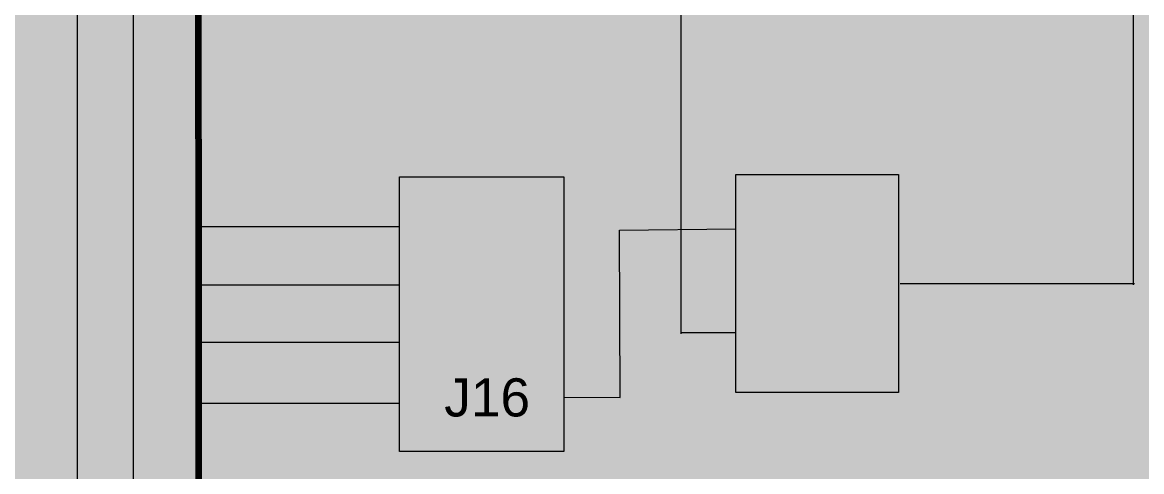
# Model space of a CAD drawing. Header units: millimetres. Extents: x 0 to 590, y 2 to 420.
# Drawn here: x 228.5 to 329.9, y 171.7 to 212.4 of the extents above; entities that cross this region are included whole.
import ezdxf
from ezdxf.xclip import XClip

# ---------------------------------------------------------------- set-up
doc = ezdxf.new("R2010")
doc.units = ezdxf.units.MM
doc.header["$MEASUREMENT"] = 0
doc.layers.get('0').update_dxf_attribs({"linetype": 'CONTINUOUS'})
doc.styles.add('Arial$001', font='arial.ttf', dxfattribs={"height": 3.452631})

# ---------------------------------------------------------------- blocks, each defined once
blk = doc.blocks.new('MF28FC3F0')
at = {"true_color": 0xffffff}
for points in [[(0, 420.2), (0, 2.21), (590.35, 2.21), (590.35, 420.2)], [(0, 420.2), (0, 2.44), (590.35, 2.44), (590.35, 420.2)]]:
    blk.add_hatch(color=0, dxfattribs=at).paths.add_polyline_path(points)

msp = doc.modelspace()

# ---------------------------------------------------------------- hatches: boundary and pattern name
at = {"true_color": 0xffffff}
for points in [[(262.62, 198.44), (262.62, 173.58), (277.54, 173.58), (277.54, 198.44)], [(293.1, 198.66), (293.1, 178.91), (307.86, 178.91), (307.86, 198.66)]]:
    msp.add_hatch(color=0, dxfattribs=at).paths.add_polyline_path(points)
at = {"true_color": 0x000007}
msp.add_hatch(color=0, dxfattribs=at).paths.add_polyline_path([(254.08, 195.08), (254.08, 194.74), (252.17, 194.74), (252.17, 194.74), (252.17, 194.75), (252.17, 194.76), (252.17, 194.77), (252.17, 194.78), (252.17, 194.79), (252.17, 194.8), (252.17, 194.81), (252.17, 194.82), (252.18, 194.83), (252.18, 194.84), (252.18, 194.85), (252.18, 194.86), (252.18, 194.87), (252.18, 194.88), (252.18, 194.89), (252.19, 194.9), (252.19, 194.91), (252.19, 194.92), (252.19, 194.93), (252.19, 194.94), (252.2, 194.95), (252.2, 194.96), (252.2, 194.97), (252.2, 194.98), (252.21, 195), (252.22, 195.02), (252.22, 195.03), (252.23, 195.05), (252.24, 195.07), (252.25, 195.08), (252.25, 195.1), (252.26, 195.12), (252.27, 195.13), (252.28, 195.15), (252.29, 195.16), (252.3, 195.18), (252.31, 195.2), (252.32, 195.21), (252.33, 195.23), (252.35, 195.24), (252.36, 195.26), (252.37, 195.27), (252.38, 195.29), (252.39, 195.3), (252.41, 195.32), (252.42, 195.33), (252.44, 195.35), (252.45, 195.36), (252.46, 195.38), (252.48, 195.4), (252.49, 195.41), (252.5, 195.43), (252.52, 195.45), (252.54, 195.47), (252.55, 195.48), (252.57, 195.5), (252.59, 195.52), (252.6, 195.54), (252.62, 195.55), (252.64, 195.57), (252.66, 195.59), (252.68, 195.61), (252.7, 195.63), (252.72, 195.65), (252.75, 195.67), (252.77, 195.69), (252.79, 195.71), (252.81, 195.73), (252.84, 195.75), (252.86, 195.77), (252.89, 195.79), (252.91, 195.81), (252.91, 195.81), (252.95, 195.84), (252.99, 195.87), (253.02, 195.9), (253.06, 195.93), (253.09, 195.96), (253.13, 195.99), (253.16, 196.02), (253.19, 196.05), (253.22, 196.08), (253.25, 196.1), (253.28, 196.13), (253.31, 196.16), (253.33, 196.18), (253.36, 196.2), (253.38, 196.23), (253.4, 196.25), (253.43, 196.27), (253.45, 196.3), (253.47, 196.32), (253.49, 196.34), (253.5, 196.36), (253.52, 196.38), (253.54, 196.4), (253.55, 196.42), (253.56, 196.44), (253.58, 196.45), (253.59, 196.47), (253.6, 196.49), (253.61, 196.51), (253.62, 196.53), (253.63, 196.55), (253.64, 196.56), (253.65, 196.58), (253.66, 196.6), (253.66, 196.62), (253.67, 196.64), (253.68, 196.66), (253.69, 196.67), (253.69, 196.69), (253.7, 196.71), (253.7, 196.73), (253.71, 196.74), (253.71, 196.76), (253.71, 196.78), (253.71, 196.8), (253.72, 196.81), (253.72, 196.83), (253.72, 196.85), (253.72, 196.86), (253.72, 196.88), (253.71, 196.9), (253.71, 196.92), (253.71, 196.93), (253.71, 196.95), (253.7, 196.97), (253.7, 196.98), (253.7, 197), (253.69, 197.01), (253.69, 197.03), (253.68, 197.04), (253.67, 197.06), (253.67, 197.07), (253.66, 197.09), (253.65, 197.1), (253.64, 197.12), (253.63, 197.13), (253.62, 197.14), (253.61, 197.16), (253.6, 197.17), (253.59, 197.18), (253.58, 197.2), (253.57, 197.21), (253.57, 197.21), (253.55, 197.22), (253.54, 197.23), (253.52, 197.24), (253.51, 197.25), (253.49, 197.26), (253.48, 197.27), (253.46, 197.28), (253.45, 197.29), (253.43, 197.3), (253.42, 197.31), (253.4, 197.31), (253.38, 197.32), (253.37, 197.32), (253.35, 197.33), (253.33, 197.33), (253.32, 197.34), (253.3, 197.34), (253.28, 197.35), (253.26, 197.35), (253.25, 197.35), (253.23, 197.35), (253.21, 197.35), (253.19, 197.36), (253.17, 197.36), (253.17, 197.36), (253.15, 197.36), (253.13, 197.35), (253.11, 197.35), (253.09, 197.35), (253.07, 197.35), (253.05, 197.34), (253.03, 197.34), (253.01, 197.33), (252.99, 197.33), (252.97, 197.32), (252.95, 197.32), (252.94, 197.31), (252.92, 197.3), (252.9, 197.29), (252.89, 197.29), (252.87, 197.28), (252.86, 197.27), (252.84, 197.26), (252.83, 197.25), (252.81, 197.24), (252.8, 197.23), (252.79, 197.22), (252.77, 197.2), (252.76, 197.19), (252.76, 197.19), (252.75, 197.18), (252.73, 197.17), (252.72, 197.15), (252.71, 197.14), (252.7, 197.12), (252.69, 197.11), (252.68, 197.09), (252.67, 197.08), (252.66, 197.06), (252.65, 197.04), (252.64, 197.03), (252.64, 197.01), (252.63, 196.99), (252.62, 196.97), (252.62, 196.95), (252.61, 196.93), (252.61, 196.91), (252.61, 196.89), (252.6, 196.87), (252.6, 196.85), (252.6, 196.83), (252.6, 196.81), (252.6, 196.79), (252.6, 196.76), (252.6, 196.76), (252.24, 196.81), (252.24, 196.81), (252.24, 196.84), (252.24, 196.88), (252.25, 196.91), (252.26, 196.94), (252.26, 196.97), (252.27, 197), (252.28, 197.03), (252.29, 197.06), (252.29, 197.09), (252.3, 197.11), (252.31, 197.14), (252.33, 197.17), (252.34, 197.19), (252.35, 197.22), (252.36, 197.24), (252.38, 197.26), (252.39, 197.29), (252.41, 197.31), (252.42, 197.33), (252.44, 197.35), (252.46, 197.37), (252.48, 197.39), (252.5, 197.4), (252.52, 197.42), (252.54, 197.44), (252.56, 197.46), (252.58, 197.47), (252.6, 197.49), (252.62, 197.5), (252.65, 197.52), (252.67, 197.53), (252.7, 197.54), (252.72, 197.55), (252.75, 197.57), (252.77, 197.58), (252.8, 197.58), (252.83, 197.59), (252.86, 197.6), (252.89, 197.61), (252.92, 197.61), (252.95, 197.62), (252.98, 197.62), (253.01, 197.63), (253.04, 197.63), (253.07, 197.63), (253.11, 197.63), (253.14, 197.64), (253.17, 197.64), (253.21, 197.64), (253.24, 197.63), (253.28, 197.63), (253.31, 197.63), (253.34, 197.63), (253.37, 197.62), (253.4, 197.62), (253.43, 197.61), (253.46, 197.61), (253.49, 197.6), (253.52, 197.59), (253.55, 197.58), (253.57, 197.57), (253.6, 197.56), (253.63, 197.55), (253.65, 197.54), (253.68, 197.52), (253.7, 197.51), (253.72, 197.5), (253.75, 197.48), (253.77, 197.46), (253.79, 197.44), (253.81, 197.43), (253.83, 197.41), (253.83, 197.41), (253.85, 197.39), (253.87, 197.37), (253.89, 197.35), (253.91, 197.33), (253.92, 197.31), (253.94, 197.29), (253.96, 197.26), (253.97, 197.24), (253.98, 197.22), (254, 197.2), (254.01, 197.17), (254.02, 197.15), (254.03, 197.13), (254.04, 197.1), (254.04, 197.08), (254.05, 197.05), (254.06, 197.03), (254.06, 197), (254.07, 196.98), (254.07, 196.95), (254.08, 196.92), (254.08, 196.9), (254.08, 196.87), (254.08, 196.85), (254.08, 196.83), (254.08, 196.82), (254.08, 196.8), (254.08, 196.79), (254.08, 196.77), (254.07, 196.76), (254.07, 196.74), (254.07, 196.73), (254.07, 196.72), (254.06, 196.7), (254.06, 196.69), (254.06, 196.67), (254.06, 196.66), (254.05, 196.64), (254.05, 196.63), (254.05, 196.61), (254.04, 196.6), (254.04, 196.59), (254.03, 196.57), (254.03, 196.56), (254.03, 196.54), (254.02, 196.53), (254.02, 196.51), (254.01, 196.5), (254.01, 196.49), (254, 196.47), (253.99, 196.46), (253.99, 196.44), (253.98, 196.43), (253.97, 196.41), (253.96, 196.4), (253.95, 196.38), (253.94, 196.37), (253.93, 196.35), (253.92, 196.34), (253.91, 196.32), (253.9, 196.31), (253.89, 196.29), (253.88, 196.28), (253.87, 196.26), (253.86, 196.25), (253.85, 196.23), (253.83, 196.22), (253.82, 196.2), (253.81, 196.19), (253.79, 196.17), (253.78, 196.15), (253.77, 196.14), (253.77, 196.14), (253.75, 196.12), (253.74, 196.11), (253.72, 196.09), (253.71, 196.08), (253.69, 196.06), (253.67, 196.04), (253.66, 196.02), (253.64, 196.01), (253.62, 195.99), (253.6, 195.97), (253.57, 195.95), (253.55, 195.93), (253.53, 195.91), (253.5, 195.89), (253.48, 195.86), (253.45, 195.84), (253.43, 195.82), (253.4, 195.79), (253.37, 195.77), (253.34, 195.75), (253.31, 195.72), (253.28, 195.7), (253.25, 195.67), (253.22, 195.64), (253.22, 195.64), (253.2, 195.62), (253.17, 195.6), (253.15, 195.58), (253.12, 195.56), (253.1, 195.54), (253.08, 195.52), (253.06, 195.5), (253.04, 195.48), (253.02, 195.46), (253, 195.44), (252.98, 195.43), (252.96, 195.41), (252.95, 195.4), (252.93, 195.38), (252.91, 195.37), (252.9, 195.35), (252.89, 195.34), (252.87, 195.33), (252.86, 195.31), (252.85, 195.3), (252.84, 195.29), (252.83, 195.28), (252.82, 195.27), (252.81, 195.26), (252.81, 195.26), (252.8, 195.26), (252.8, 195.25), (252.79, 195.25), (252.78, 195.24), (252.77, 195.23), (252.77, 195.22), (252.76, 195.22), (252.75, 195.21), (252.74, 195.2), (252.74, 195.2), (252.73, 195.19), (252.73, 195.18), (252.72, 195.17), (252.71, 195.16), (252.71, 195.16), (252.7, 195.15), (252.7, 195.14), (252.69, 195.13), (252.69, 195.12), (252.68, 195.12), (252.68, 195.11), (252.67, 195.1), (252.67, 195.09), (252.66, 195.08), (252.66, 195.08), (254.08, 195.08), (252.66, 195.08)])
h = msp.add_hatch(color=0, dxfattribs=at)
edge = h.paths.add_edge_path()
edge.add_spline(control_points=[(270.41, 192.55), (270.3, 192.42), (270.17, 192.32), (270.03, 192.25), (270.03, 192.25), (269.9, 192.2), (269.75, 192.17), (269.59, 192.17), (269.59, 192.17), (269.29, 192.17), (269.06, 192.27), (268.88, 192.47), (268.88, 192.47), (268.73, 192.63), (268.67, 192.81), (268.67, 193.01), (268.67, 193.01), (268.67, 193.19), (268.73, 193.35), (268.85, 193.49), (268.85, 193.49), (268.96, 193.63), (269.13, 193.77), (269.36, 193.87), (269.36, 193.87), (269.23, 194.03), (269.15, 194.14), (269.1, 194.24), (269.1, 194.24), (269.06, 194.33), (269.03, 194.42), (269.03, 194.51), (269.03, 194.51), (269.03, 194.69), (269.1, 194.84), (269.24, 194.97), (269.24, 194.97), (269.38, 195.08), (269.54, 195.15), (269.75, 195.15), (269.75, 195.15), (269.95, 195.15), (270.12, 195.1), (270.23, 194.97), (270.23, 194.97), (270.36, 194.85), (270.43, 194.7), (270.43, 194.54), (270.43, 194.54), (270.43, 194.26), (270.25, 194.03), (269.89, 193.83)], knot_values=[0, 0, 0, 0, 0.019231, 0.019231, 0.019231, 0.019231, 0.038462, 0.038462, 0.038462, 0.038462, 0.057692, 0.057692, 0.057692, 0.057692, 0.076923, 0.076923, 0.076923, 0.076923, 0.096154, 0.096154, 0.096154, 0.096154, 0.115385, 0.115385, 0.115385, 0.115385, 0.134615, 0.134615, 0.134615, 0.134615, 0.153846, 0.153846, 0.153846, 0.153846, 0.173077, 0.173077, 0.173077, 0.173077, 0.192308, 0.192308, 0.192308, 0.192308, 0.211538, 0.211538, 0.211538, 0.211538, 0.230769, 0.230769, 0.230769, 0.230769, 1, 1, 1, 1], degree=3, periodic=0)
edge.add_line((269.89, 193.83), (270.4, 193.17))
edge.add_spline(control_points=[(270.4, 193.17), (270.46, 193.29), (270.5, 193.42), (270.53, 193.57)], knot_values=[0, 0, 0, 0, 1, 1, 1, 1], degree=3, periodic=0)
edge.add_line((270.53, 193.57), (270.91, 193.49))
edge.add_spline(control_points=[(270.91, 193.49), (270.84, 193.24), (270.76, 193.03), (270.64, 192.88), (270.64, 192.88), (270.78, 192.7), (270.94, 192.55), (271.1, 192.43)], knot_values=[0, 0, 0, 0, 0.125, 0.125, 0.125, 0.125, 1, 1, 1, 1], degree=3, periodic=0)
edge.add_line((271.1, 192.43), (270.86, 192.14))
edge.add_spline(control_points=[(270.86, 192.14), (270.73, 192.23), (270.58, 192.37), (270.41, 192.55)], knot_values=[0, 0, 0, 0, 1, 1, 1, 1], degree=3, periodic=0)
h.paths.add_polyline_path([(269.69, 194.06), (269.69, 194.06), (269.71, 194.07), (269.73, 194.08), (269.75, 194.09), (269.77, 194.1), (269.78, 194.11), (269.8, 194.12), (269.82, 194.13), (269.83, 194.14), (269.85, 194.15), (269.86, 194.16), (269.88, 194.17), (269.89, 194.18), (269.9, 194.19), (269.91, 194.2), (269.92, 194.21), (269.94, 194.22), (269.95, 194.23), (269.95, 194.24), (269.96, 194.25), (269.97, 194.26), (269.98, 194.27), (269.99, 194.28), (270, 194.28), (270, 194.29), (270, 194.29), (270.01, 194.3), (270.01, 194.31), (270.01, 194.32), (270.02, 194.33), (270.02, 194.34), (270.03, 194.35), (270.03, 194.36), (270.03, 194.37), (270.04, 194.38), (270.04, 194.39), (270.04, 194.4), (270.05, 194.41), (270.05, 194.42), (270.05, 194.43), (270.06, 194.44), (270.06, 194.45), (270.06, 194.45), (270.06, 194.46), (270.06, 194.47), (270.06, 194.48), (270.07, 194.49), (270.07, 194.5), (270.07, 194.51), (270.07, 194.52), (270.07, 194.54), (270.07, 194.55), (270.07, 194.56), (270.06, 194.57), (270.06, 194.58), (270.06, 194.59), (270.06, 194.61), (270.06, 194.62), (270.05, 194.63), (270.05, 194.64), (270.05, 194.65), (270.04, 194.66), (270.04, 194.67), (270.03, 194.68), (270.03, 194.69), (270.02, 194.7), (270.02, 194.71), (270.01, 194.72), (270.01, 194.73), (270, 194.74), (269.99, 194.75), (269.98, 194.75), (269.98, 194.76), (269.97, 194.77), (269.97, 194.77), (269.96, 194.78), (269.95, 194.79), (269.94, 194.79), (269.93, 194.8), (269.93, 194.81), (269.92, 194.81), (269.91, 194.82), (269.9, 194.83), (269.89, 194.83), (269.88, 194.84), (269.87, 194.84), (269.86, 194.84), (269.85, 194.85), (269.84, 194.85), (269.83, 194.86), (269.82, 194.86), (269.81, 194.86), (269.8, 194.86), (269.79, 194.87), (269.78, 194.87), (269.77, 194.87), (269.76, 194.87), (269.75, 194.87), (269.74, 194.87), (269.74, 194.87), (269.73, 194.87), (269.71, 194.87), (269.7, 194.87), (269.69, 194.87), (269.68, 194.87), (269.67, 194.86), (269.66, 194.86), (269.64, 194.86), (269.63, 194.86), (269.62, 194.85), (269.61, 194.85), (269.6, 194.84), (269.59, 194.84), (269.58, 194.84), (269.57, 194.83), (269.56, 194.83), (269.55, 194.82), (269.54, 194.81), (269.53, 194.81), (269.53, 194.8), (269.52, 194.79), (269.51, 194.79), (269.5, 194.78), (269.49, 194.77), (269.48, 194.76), (269.48, 194.75), (269.47, 194.75), (269.46, 194.74), (269.45, 194.73), (269.45, 194.72), (269.44, 194.71), (269.44, 194.7), (269.43, 194.69), (269.43, 194.69), (269.42, 194.68), (269.42, 194.67), (269.41, 194.66), (269.41, 194.65), (269.41, 194.64), (269.4, 194.63), (269.4, 194.62), (269.4, 194.61), (269.4, 194.6), (269.4, 194.59), (269.39, 194.58), (269.39, 194.56), (269.39, 194.55), (269.39, 194.54), (269.39, 194.53), (269.39, 194.53), (269.39, 194.52), (269.39, 194.52), (269.39, 194.51), (269.4, 194.51), (269.4, 194.5), (269.4, 194.49), (269.4, 194.49), (269.4, 194.48), (269.4, 194.48), (269.4, 194.47), (269.41, 194.47), (269.41, 194.46), (269.41, 194.46), (269.41, 194.45), (269.42, 194.45), (269.42, 194.44), (269.42, 194.44), (269.43, 194.43), (269.43, 194.43), (269.43, 194.42), (269.44, 194.41), (269.44, 194.41), (269.44, 194.4), (269.45, 194.4), (269.45, 194.39), (269.45, 194.38), (269.45, 194.38), (269.46, 194.37), (269.46, 194.36), (269.46, 194.35), (269.47, 194.35), (269.47, 194.34), (269.47, 194.33), (269.48, 194.33), (269.48, 194.32), (269.49, 194.31), (269.49, 194.3), (269.5, 194.3), (269.5, 194.29), (269.51, 194.28), (269.51, 194.28), (269.52, 194.27), (269.52, 194.26), (269.53, 194.26), (269.53, 194.25), (269.54, 194.24)])
h.paths.add_polyline_path([(269.69, 194.06), (269.54, 194.24)])
edge = h.paths.add_edge_path()
edge.add_line((270.2, 192.83), (269.54, 193.63))
edge.add_spline(control_points=[(269.54, 193.63), (269.36, 193.52), (269.23, 193.42), (269.16, 193.32), (269.16, 193.32), (269.08, 193.22), (269.05, 193.12), (269.05, 193.03), (269.05, 193.03), (269.05, 192.91), (269.1, 192.79), (269.19, 192.66), (269.19, 192.66), (269.29, 192.53), (269.43, 192.48), (269.59, 192.48), (269.59, 192.48), (269.71, 192.48), (269.8, 192.51), (269.92, 192.58), (269.92, 192.58), (270.03, 192.65), (270.13, 192.73), (270.2, 192.83)], knot_values=[0, 0, 0, 0, 0.041667, 0.041667, 0.041667, 0.041667, 0.083333, 0.083333, 0.083333, 0.083333, 0.125, 0.125, 0.125, 0.125, 0.166667, 0.166667, 0.166667, 0.166667, 0.208333, 0.208333, 0.208333, 0.208333, 1, 1, 1, 1], degree=3, periodic=0)
h = msp.add_hatch(color=0, dxfattribs=at)
h.paths.add_polyline_path([(300.12, 193.91), (298.21, 193.91), (298.21, 194.24), (300.12, 194.24)])
h.paths.add_polyline_path([(300.12, 193.04), (298.21, 193.04), (298.21, 193.37), (300.12, 193.37), (300.12, 193.04), (300.12, 193.37)])
h.paths.add_polyline_path([(304.33, 192.22), (303.97, 192.22), (303.97, 194.47), (303.97, 194.47), (303.96, 194.46), (303.95, 194.45), (303.94, 194.44), (303.93, 194.43), (303.91, 194.42), (303.9, 194.41), (303.89, 194.4), (303.88, 194.39), (303.86, 194.38), (303.85, 194.37), (303.84, 194.36), (303.82, 194.35), (303.81, 194.34), (303.8, 194.33), (303.78, 194.32), (303.77, 194.31), (303.75, 194.3), (303.74, 194.29), (303.72, 194.28), (303.71, 194.27), (303.69, 194.26), (303.67, 194.25), (303.66, 194.24), (303.64, 194.23), (303.64, 194.23), (303.62, 194.22), (303.6, 194.21), (303.59, 194.2), (303.57, 194.19), (303.55, 194.18), (303.54, 194.17), (303.52, 194.16), (303.5, 194.15), (303.49, 194.14), (303.47, 194.13), (303.45, 194.13), (303.44, 194.12), (303.42, 194.11), (303.41, 194.1), (303.39, 194.1), (303.38, 194.09), (303.36, 194.08), (303.35, 194.08), (303.33, 194.07), (303.32, 194.07), (303.31, 194.06), (303.29, 194.06), (303.28, 194.05), (303.26, 194.05), (303.26, 194.39), (303.26, 194.39), (303.29, 194.4), (303.31, 194.42), (303.34, 194.43), (303.36, 194.44), (303.38, 194.45), (303.41, 194.47), (303.43, 194.48), (303.45, 194.49), (303.48, 194.51), (303.5, 194.52), (303.52, 194.53), (303.54, 194.55), (303.57, 194.56), (303.59, 194.57), (303.61, 194.59), (303.63, 194.6), (303.65, 194.62), (303.67, 194.64), (303.69, 194.65), (303.71, 194.67), (303.73, 194.68), (303.75, 194.7), (303.77, 194.72), (303.79, 194.74), (303.79, 194.74), (303.81, 194.75), (303.82, 194.77), (303.84, 194.79), (303.86, 194.8), (303.88, 194.82), (303.89, 194.83), (303.91, 194.85), (303.92, 194.87), (303.94, 194.88), (303.95, 194.9), (303.96, 194.91), (303.98, 194.93), (303.99, 194.94), (304, 194.96), (304.01, 194.97), (304.02, 194.99), (304.04, 195), (304.05, 195.02), (304.06, 195.04), (304.07, 195.05), (304.08, 195.07), (304.08, 195.08), (304.09, 195.1), (304.1, 195.12), (304.33, 195.12), (304.33, 192.22), (304.33, 195.12)])
h = msp.add_hatch(color=0, dxfattribs=at)
h.paths.add_polyline_path([(253.11, 189.44), (253.11, 190.13), (251.84, 190.13), (251.84, 190.46), (253.16, 192.32), (253.45, 192.32), (253.45, 190.46), (253.85, 190.46), (253.85, 190.13), (253.45, 190.13), (253.45, 189.44)])
h.paths.add_polyline_path([(253.11, 190.46), (253.11, 191.76), (252.2, 190.46)])
h = msp.add_hatch(color=0, dxfattribs=at)
edge = h.paths.add_edge_path()
edge.add_line((251.96, 185.39), (252.33, 185.42))
edge.add_spline(control_points=[(252.33, 185.42), (252.37, 185.24), (252.43, 185.11), (252.53, 185.01), (252.53, 185.01), (252.63, 184.92), (252.75, 184.87), (252.89, 184.87), (252.89, 184.87), (253.06, 184.87), (253.21, 184.94), (253.32, 185.07), (253.32, 185.07), (253.44, 185.2), (253.5, 185.37), (253.5, 185.58), (253.5, 185.58), (253.5, 185.78), (253.45, 185.95), (253.34, 186.06), (253.34, 186.06), (253.22, 186.18), (253.07, 186.24), (252.88, 186.24), (252.88, 186.24), (252.78, 186.24), (252.66, 186.21), (252.58, 186.16), (252.58, 186.16), (252.48, 186.11), (252.42, 186.04), (252.35, 185.96)], knot_values=[0, 0, 0, 0, 0.03125, 0.03125, 0.03125, 0.03125, 0.0625, 0.0625, 0.0625, 0.0625, 0.09375, 0.09375, 0.09375, 0.09375, 0.125, 0.125, 0.125, 0.125, 0.15625, 0.15625, 0.15625, 0.15625, 0.1875, 0.1875, 0.1875, 0.1875, 0.21875, 0.21875, 0.21875, 0.21875, 1, 1, 1, 1], degree=3, periodic=0)
edge.add_line((252.35, 185.96), (252.02, 185.99))
edge.add_line((252.02, 185.99), (252.3, 187.49))
edge.add_line((252.3, 187.49), (253.75, 187.49))
edge.add_line((253.75, 187.49), (253.75, 187.15))
edge.add_line((253.75, 187.15), (252.58, 187.15))
edge.add_line((252.58, 187.15), (252.43, 186.37))
edge.add_spline(control_points=[(252.43, 186.37), (252.61, 186.49), (252.8, 186.55), (252.98, 186.55), (252.98, 186.55), (253.24, 186.55), (253.45, 186.46), (253.62, 186.29), (253.62, 186.29), (253.8, 186.11), (253.88, 185.88), (253.88, 185.62), (253.88, 185.62), (253.88, 185.35), (253.8, 185.12), (253.65, 184.94), (253.65, 184.94), (253.47, 184.69), (253.21, 184.58), (252.89, 184.58), (252.89, 184.58), (252.63, 184.58), (252.42, 184.66), (252.25, 184.81), (252.25, 184.81), (252.09, 184.96), (251.99, 185.14), (251.96, 185.39)], knot_values=[0, 0, 0, 0, 0.035714, 0.035714, 0.035714, 0.035714, 0.071429, 0.071429, 0.071429, 0.071429, 0.107143, 0.107143, 0.107143, 0.107143, 0.142857, 0.142857, 0.142857, 0.142857, 0.178571, 0.178571, 0.178571, 0.178571, 0.214286, 0.214286, 0.214286, 0.214286, 1, 1, 1, 1], degree=3, periodic=0)
h = msp.add_hatch(color=0, dxfattribs=at)
edge = h.paths.add_edge_path()
edge.add_line((297.15, 183.43), (297.5, 183.48))
edge.add_spline(control_points=[(297.5, 183.48), (297.5, 183.26), (297.55, 183.11), (297.61, 183.03), (297.61, 183.03), (297.7, 182.95), (297.8, 182.9), (297.93, 182.9), (297.93, 182.9), (298.03, 182.9), (298.11, 182.93), (298.17, 182.96), (298.17, 182.96), (298.24, 183.01), (298.29, 183.06), (298.32, 183.15), (298.32, 183.15), (298.34, 183.23), (298.36, 183.34), (298.36, 183.51)], knot_values=[0, 0, 0, 0, 0.05, 0.05, 0.05, 0.05, 0.1, 0.1, 0.1, 0.1, 0.15, 0.15, 0.15, 0.15, 0.2, 0.2, 0.2, 0.2, 1, 1, 1, 1], degree=3, periodic=0)
edge.add_line((298.36, 183.51), (298.36, 185.5))
edge.add_line((298.36, 185.5), (298.73, 185.5))
edge.add_line((298.73, 185.5), (298.73, 183.52))
edge.add_spline(control_points=[(298.73, 183.52), (298.73, 183.29), (298.72, 183.1), (298.65, 182.96), (298.65, 182.96), (298.59, 182.83), (298.5, 182.73), (298.37, 182.67), (298.37, 182.67), (298.24, 182.6), (298.09, 182.55), (297.93, 182.55), (297.93, 182.55), (297.68, 182.55), (297.48, 182.64), (297.35, 182.78), (297.35, 182.78), (297.2, 182.93), (297.14, 183.15), (297.15, 183.43)], knot_values=[0, 0, 0, 0, 0.05, 0.05, 0.05, 0.05, 0.1, 0.1, 0.1, 0.1, 0.15, 0.15, 0.15, 0.15, 0.2, 0.2, 0.2, 0.2, 1, 1, 1, 1], degree=3, periodic=0)
h.paths.add_polyline_path([(302.69, 182.6), (302.32, 182.6), (302.32, 184.87), (302.32, 184.87), (302.31, 184.86), (302.3, 184.85), (302.29, 184.84), (302.28, 184.83), (302.27, 184.82), (302.26, 184.81), (302.24, 184.8), (302.23, 184.79), (302.22, 184.78), (302.2, 184.77), (302.19, 184.76), (302.18, 184.75), (302.16, 184.74), (302.15, 184.73), (302.13, 184.72), (302.12, 184.71), (302.1, 184.7), (302.09, 184.69), (302.07, 184.68), (302.06, 184.67), (302.04, 184.66), (302.03, 184.65), (302.01, 184.64), (301.99, 184.63), (301.99, 184.63), (301.98, 184.62), (301.96, 184.61), (301.94, 184.6), (301.92, 184.59), (301.91, 184.58), (301.89, 184.57), (301.87, 184.56), (301.86, 184.55), (301.84, 184.54), (301.82, 184.53), (301.81, 184.53), (301.79, 184.52), (301.78, 184.51), (301.76, 184.5), (301.75, 184.5), (301.73, 184.49), (301.72, 184.48), (301.7, 184.48), (301.69, 184.47), (301.67, 184.47), (301.66, 184.46), (301.64, 184.46), (301.63, 184.45), (301.62, 184.45), (301.62, 184.79), (301.62, 184.79), (301.64, 184.8), (301.66, 184.81), (301.69, 184.82), (301.71, 184.84), (301.73, 184.85), (301.76, 184.86), (301.78, 184.87), (301.8, 184.89), (301.82, 184.9), (301.85, 184.91), (301.87, 184.92), (301.89, 184.94), (301.91, 184.95), (301.93, 184.97), (301.95, 184.98), (301.97, 185), (301.99, 185.01), (302.01, 185.03), (302.03, 185.04), (302.05, 185.06), (302.07, 185.07), (302.09, 185.09), (302.11, 185.11), (302.13, 185.12), (302.13, 185.12), (302.14, 185.14), (302.16, 185.15), (302.18, 185.17), (302.2, 185.19), (302.21, 185.2), (302.23, 185.22), (302.25, 185.24), (302.26, 185.25), (302.28, 185.27), (302.29, 185.29), (302.31, 185.3), (302.32, 185.32), (302.33, 185.34), (302.35, 185.35), (302.36, 185.37), (302.37, 185.39), (302.39, 185.4), (302.4, 185.42), (302.41, 185.43), (302.42, 185.45), (302.43, 185.47), (302.44, 185.48), (302.45, 185.5), (302.46, 185.52), (302.69, 185.52), (302.69, 182.6), (302.69, 185.52)])
edge = h.paths.add_edge_path()
edge.add_spline(control_points=[(306.49, 184.18), (306.34, 184.23), (306.24, 184.31), (306.16, 184.41), (306.16, 184.41), (306.09, 184.51), (306.06, 184.63), (306.06, 184.78), (306.06, 184.78), (306.06, 184.97), (306.13, 185.15), (306.29, 185.3), (306.29, 185.3), (306.44, 185.45), (306.64, 185.52), (306.88, 185.52), (306.88, 185.52), (307.15, 185.52), (307.35, 185.43), (307.49, 185.3), (307.49, 185.3), (307.66, 185.15), (307.72, 184.97), (307.72, 184.76), (307.72, 184.76), (307.72, 184.63), (307.69, 184.51), (307.63, 184.41), (307.63, 184.41), (307.56, 184.31), (307.44, 184.23), (307.3, 184.18), (307.3, 184.18), (307.48, 184.12), (307.61, 184.04), (307.71, 183.9), (307.71, 183.9), (307.81, 183.77), (307.84, 183.62), (307.84, 183.44), (307.84, 183.44), (307.84, 183.2), (307.76, 182.98), (307.59, 182.82), (307.59, 182.82), (307.41, 182.65), (307.18, 182.55), (306.9, 182.55), (306.9, 182.55), (306.6, 182.55), (306.37, 182.65), (306.21, 182.82), (306.21, 182.82), (306.03, 182.98), (305.95, 183.2), (305.95, 183.44), (305.95, 183.44), (305.95, 183.64), (306, 183.79), (306.08, 183.92), (306.08, 183.92), (306.18, 184.05), (306.31, 184.13), (306.49, 184.18)], knot_values=[0, 0, 0, 0, 0.015625, 0.015625, 0.015625, 0.015625, 0.03125, 0.03125, 0.03125, 0.03125, 0.046875, 0.046875, 0.046875, 0.046875, 0.0625, 0.0625, 0.0625, 0.0625, 0.078125, 0.078125, 0.078125, 0.078125, 0.09375, 0.09375, 0.09375, 0.09375, 0.109375, 0.109375, 0.109375, 0.109375, 0.125, 0.125, 0.125, 0.125, 0.140625, 0.140625, 0.140625, 0.140625, 0.15625, 0.15625, 0.15625, 0.15625, 0.171875, 0.171875, 0.171875, 0.171875, 0.1875, 0.1875, 0.1875, 0.1875, 0.203125, 0.203125, 0.203125, 0.203125, 0.21875, 0.21875, 0.21875, 0.21875, 0.234375, 0.234375, 0.234375, 0.234375, 1, 1, 1, 1], degree=3, periodic=0)
edge = h.paths.add_edge_path()
edge.add_spline(control_points=[(306.42, 184.78), (306.42, 184.64), (306.46, 184.53), (306.56, 184.45), (306.56, 184.45), (306.64, 184.36), (306.75, 184.31), (306.9, 184.31), (306.9, 184.31), (307.03, 184.31), (307.15, 184.36), (307.23, 184.45), (307.23, 184.45), (307.31, 184.53), (307.36, 184.63), (307.36, 184.76), (307.36, 184.76), (307.36, 184.89), (307.31, 185.01), (307.23, 185.09), (307.23, 185.09), (307.13, 185.17), (307.03, 185.22), (306.88, 185.22), (306.88, 185.22), (306.75, 185.22), (306.64, 185.19), (306.56, 185.09), (306.56, 185.09), (306.47, 185.01), (306.42, 184.91), (306.42, 184.78)], knot_values=[0, 0, 0, 0, 0.03125, 0.03125, 0.03125, 0.03125, 0.0625, 0.0625, 0.0625, 0.0625, 0.09375, 0.09375, 0.09375, 0.09375, 0.125, 0.125, 0.125, 0.125, 0.15625, 0.15625, 0.15625, 0.15625, 0.1875, 0.1875, 0.1875, 0.1875, 0.21875, 0.21875, 0.21875, 0.21875, 1, 1, 1, 1], degree=3, periodic=0)
edge = h.paths.add_edge_path()
edge.add_spline(control_points=[(306.31, 183.44), (306.31, 183.34), (306.32, 183.24), (306.37, 183.15), (306.37, 183.15), (306.42, 183.06), (306.49, 182.98), (306.59, 182.93), (306.59, 182.93), (306.69, 182.88), (306.79, 182.85), (306.9, 182.85), (306.9, 182.85), (307.07, 182.85), (307.21, 182.9), (307.31, 183.01), (307.31, 183.01), (307.43, 183.13), (307.48, 183.26), (307.48, 183.43), (307.48, 183.43), (307.48, 183.61), (307.43, 183.74), (307.31, 183.85), (307.31, 183.85), (307.2, 183.97), (307.05, 184.02), (306.88, 184.02), (306.88, 184.02), (306.72, 184.02), (306.59, 183.97), (306.47, 183.85), (306.47, 183.85), (306.36, 183.76), (306.31, 183.61), (306.31, 183.44)], knot_values=[0, 0, 0, 0, 0.027778, 0.027778, 0.027778, 0.027778, 0.055556, 0.055556, 0.055556, 0.055556, 0.083333, 0.083333, 0.083333, 0.083333, 0.111111, 0.111111, 0.111111, 0.111111, 0.138889, 0.138889, 0.138889, 0.138889, 0.166667, 0.166667, 0.166667, 0.166667, 0.194444, 0.194444, 0.194444, 0.194444, 0.222222, 0.222222, 0.222222, 0.222222, 1, 1, 1, 1], degree=3, periodic=0)
h = msp.add_hatch(color=0, dxfattribs=at)
edge = h.paths.add_edge_path()
edge.add_line((252.02, 179.74), (252.35, 179.77))
edge.add_spline(control_points=[(252.35, 179.77), (252.38, 179.61), (252.43, 179.49), (252.52, 179.42), (252.52, 179.42), (252.6, 179.36), (252.71, 179.31), (252.83, 179.31), (252.83, 179.31), (252.94, 179.31), (253.04, 179.34), (253.12, 179.39), (253.12, 179.39), (253.21, 179.44), (253.27, 179.51), (253.32, 179.59), (253.32, 179.59), (253.37, 179.67), (253.42, 179.79), (253.45, 179.94), (253.45, 179.94), (253.49, 180.07), (253.5, 180.22), (253.5, 180.36), (253.5, 180.36), (253.5, 180.38), (253.5, 180.4), (253.5, 180.43), (253.5, 180.43), (253.44, 180.31), (253.34, 180.23), (253.22, 180.17), (253.22, 180.17), (253.09, 180.08), (252.96, 180.05), (252.81, 180.05), (252.81, 180.05), (252.58, 180.05), (252.38, 180.13), (252.2, 180.31), (252.2, 180.31), (252.04, 180.5), (251.96, 180.71), (251.96, 181.01), (251.96, 181.01), (251.96, 181.3), (252.05, 181.53), (252.22, 181.71), (252.22, 181.71), (252.4, 181.89), (252.61, 181.98), (252.88, 181.98), (252.88, 181.98), (253.06, 181.98), (253.24, 181.93), (253.39, 181.83), (253.39, 181.83), (253.54, 181.73), (253.67, 181.58), (253.75, 181.4), (253.75, 181.4), (253.82, 181.2), (253.87, 180.94), (253.87, 180.58), (253.87, 180.58), (253.87, 180.22), (253.83, 179.92), (253.75, 179.69), (253.75, 179.69), (253.67, 179.47), (253.54, 179.31), (253.39, 179.19), (253.39, 179.19), (253.22, 179.08), (253.04, 179.03), (252.83, 179.03), (252.83, 179.03), (252.6, 179.03), (252.42, 179.08), (252.27, 179.21), (252.27, 179.21), (252.14, 179.34), (252.04, 179.51), (252.02, 179.74)], knot_values=[0, 0, 0, 0, 0.011905, 0.011905, 0.011905, 0.011905, 0.02381, 0.02381, 0.02381, 0.02381, 0.035714, 0.035714, 0.035714, 0.035714, 0.047619, 0.047619, 0.047619, 0.047619, 0.059524, 0.059524, 0.059524, 0.059524, 0.071429, 0.071429, 0.071429, 0.071429, 0.083333, 0.083333, 0.083333, 0.083333, 0.095238, 0.095238, 0.095238, 0.095238, 0.107143, 0.107143, 0.107143, 0.107143, 0.119048, 0.119048, 0.119048, 0.119048, 0.130952, 0.130952, 0.130952, 0.130952, 0.142857, 0.142857, 0.142857, 0.142857, 0.154762, 0.154762, 0.154762, 0.154762, 0.166667, 0.166667, 0.166667, 0.166667, 0.178571, 0.178571, 0.178571, 0.178571, 0.190476, 0.190476, 0.190476, 0.190476, 0.202381, 0.202381, 0.202381, 0.202381, 0.214286, 0.214286, 0.214286, 0.214286, 0.22619, 0.22619, 0.22619, 0.22619, 0.238095, 0.238095, 0.238095, 0.238095, 1, 1, 1, 1], degree=3, periodic=0)
edge = h.paths.add_edge_path()
edge.add_spline(control_points=[(253.47, 181.02), (253.47, 181.22), (253.42, 181.38), (253.31, 181.5), (253.31, 181.5), (253.19, 181.63), (253.07, 181.68), (252.91, 181.68), (252.91, 181.68), (252.76, 181.68), (252.61, 181.61), (252.5, 181.48), (252.5, 181.48), (252.38, 181.37), (252.33, 181.19), (252.33, 180.99), (252.33, 180.99), (252.33, 180.81), (252.38, 180.66), (252.5, 180.54), (252.5, 180.54), (252.6, 180.43), (252.75, 180.36), (252.91, 180.36), (252.91, 180.36), (253.07, 180.36), (253.21, 180.43), (253.31, 180.54), (253.31, 180.54), (253.42, 180.66), (253.47, 180.81), (253.47, 181.02)], knot_values=[0, 0, 0, 0, 0.03125, 0.03125, 0.03125, 0.03125, 0.0625, 0.0625, 0.0625, 0.0625, 0.09375, 0.09375, 0.09375, 0.09375, 0.125, 0.125, 0.125, 0.125, 0.15625, 0.15625, 0.15625, 0.15625, 0.1875, 0.1875, 0.1875, 0.1875, 0.21875, 0.21875, 0.21875, 0.21875, 1, 1, 1, 1], degree=3, periodic=0)
at = {"true_color": 0xf8f9fa}
msp.add_hatch(color=0, dxfattribs=at).paths.add_polyline_path([(266.69, 180.33), (266.69, 176.03), (273, 176.03), (273, 180.33)])

# ---------------------------------------------------------------- linework, layer by layer
at = {"color": 0, "linetype": 'Continuous', "lineweight": 100, "true_color": 0x000007}
msp.add_lwpolyline([(244.35, 367.92), (244.41, 146.51), (244.41, 146.51)], dxfattribs=at)
at = {"color": 0, "linetype": 'Continuous', "lineweight": 20, "true_color": 0x000007}
for points in [[(288.16, 184.23), (288.23, 363.31), (288.23, 363.31)], [(238.52, 140.02), (238.52, 348.82), (238.52, 348.82)], [(233.46, 134.97), (233.46, 308.46), (233.46, 308.46)], [(329.15, 188.66), (329.15, 292.91), (329.15, 292.91)], [(244.23, 193.95), (262.62, 193.95), (262.62, 193.95)], [(277.56, 178.5), (282.63, 178.47), (282.58, 193.6), (293.1, 193.72)], [(244.23, 188.66), (262.62, 188.66), (262.62, 188.66)], [(308, 188.79), (329.23, 188.79), (329.23, 188.79)], [(288.23, 184.33), (293.09, 184.33), (293.09, 184.33)], [(244.23, 183.46), (262.62, 183.46), (262.62, 183.46)], [(244.23, 177.96), (262.62, 177.96), (262.62, 177.96)]]:
    msp.add_lwpolyline(points, dxfattribs=at)
for points in [[(262.62, 198.44), (277.54, 198.44), (277.54, 173.58), (262.62, 173.58)], [(293.1, 198.66), (307.86, 198.66), (307.86, 178.91), (293.1, 178.91)]]:
    msp.add_lwpolyline(points, close=True, dxfattribs=at)

# ---------------------------------------------------------------- block references
at = {"color": 0, "true_color": 0xffffff}
ref = msp.add_blockref('MF28FC3F0', (0, 0), dxfattribs=at)
XClip(ref).set_block_clipping_path([(0, 2.1075862069), (590.3875862069, 420.2)])

# ---------------------------------------------------------------- texts
at = {"color": 0, "true_color": 0x000007, "style": 'Arial$001'}
msp.add_text('J16', height=3.453, dxfattribs=at).set_placement((266.69, 176.74))

doc.saveas('drawing.dxf')
